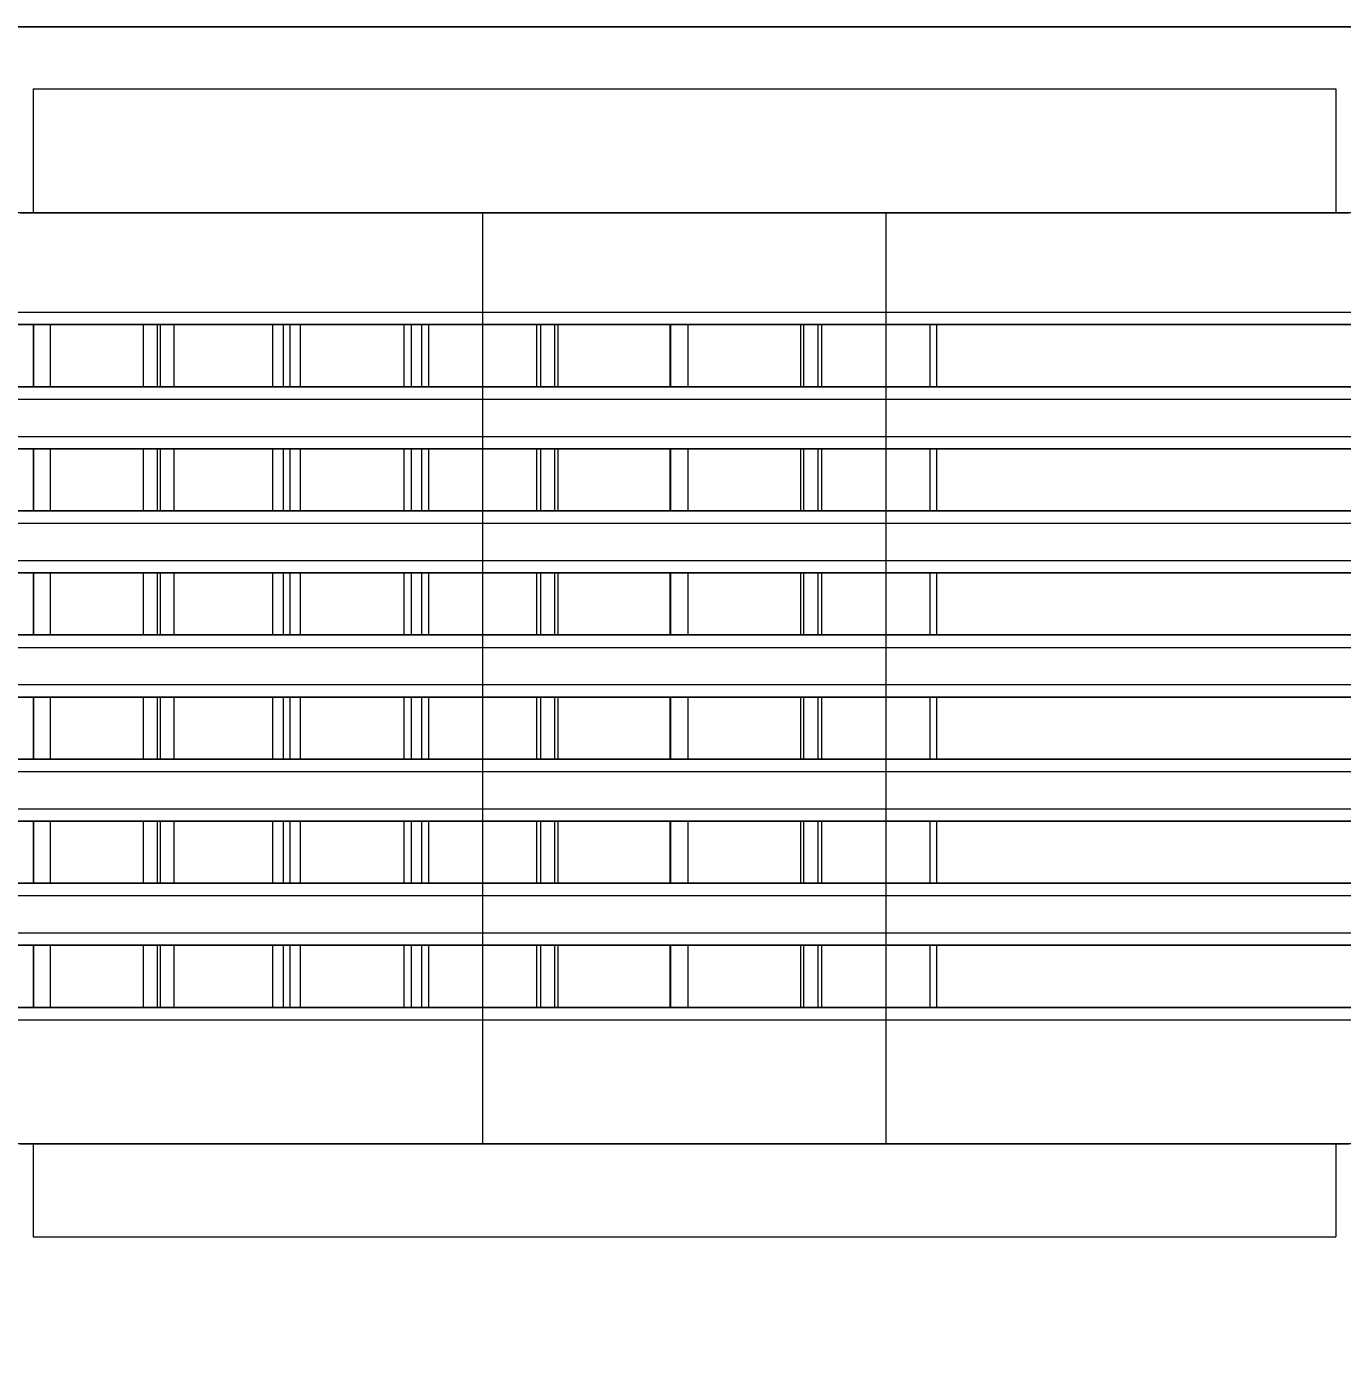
# Model space of a CAD drawing. Header units: millimetres. Extents: x -1970 to 34302, y -80068 to 6837.
# Drawn here: x 25222.2 to 25434.2, y -19695.3 to -19480 of the extents above; entities that cross this region are included whole.
import ezdxf

# ---------------------------------------------------------------- set-up
doc = ezdxf.new("R2010")
doc.units = ezdxf.units.MM
doc.layers.add('COTAS_O', color=1, linetype='Continuous', lineweight=0)
doc.layers.add('superior_briquetadora', color=7, linetype='Continuous', lineweight=0)
doc.dimstyles.new('R19_100', dxfattribs={"dimtxt": 250, "dimasz": 150, "dimexe": 150, "dimexo": 80, "dimgap": 100, "dimtad": 1, "dimtih": 1, "dimtoh": 1, "dimdsep": 46, "dimcen": 0.09, "dimadec": 0, "dimazin": 0, "dimtfac": 1, "dimtdec": 4, "dimtofl": 0, "dimtmove": 0, "dimatfit": 3, "dimfxl": 1, "dimtolj": 1, "dimtzin": 0, "dimarcsym": 0})

# ---------------------------------------------------------------- blocks, each defined once
blk = doc.blocks.new('*D30')
at = {"layer": 'COTAS_O', "color": 0, "lineweight": -2, "transparency": 16777216}
for p, q in [((24628.19, -19560), (24628.19, -20530)), ((26828.19, -19560), (26828.19, -20530)), ((24778.19, -20380), (26678.19, -20380))]:
    blk.add_line(p, q, dxfattribs=at)
at = {"layer": 'COTAS_O', "color": 0, "transparency": 16777216}
for points in [[(24778.19, -20355), (24778.19, -20405), (24628.19, -20380)], [(26678.19, -20355), (26678.19, -20405), (26828.19, -20380)]]:
    blk.add_solid(points, dxfattribs=at)
at = {"layer": 'Defpoints', "color": 0, "transparency": 16777216}
for p in [(24628.19, -19480), (26828.19, -19480), (26828.19, -20380)]:
    blk.add_point(p, dxfattribs=at)

msp = doc.modelspace()

# ---------------------------------------------------------------- linework, layer by layer
at = {"layer": 'superior_briquetadora'}
for p, q in [((24628.187, -19480), (26828.187, -19480)), ((24778.187, -19480), (26678.187, -19480)), ((25858.187, -19480), (24878.187, -19480)), ((25223.187, -19490), (25224.974, -19490)), ((25223.187, -19490), (25223.187, -19510)), ((25224.974, -19490), (25230.277, -19490)), ((25230.277, -19490), (25238.914, -19490)), ((25238.914, -19490), (25250.591, -19490)), ((25250.591, -19490), (25264.91, -19490)), ((25264.91, -19490), (25281.384, -19490)), ((25281.384, -19490), (25299.452, -19490)), ((25299.452, -19490), (25318.498, -19490)), ((25318.498, -19490), (25337.875, -19490)), ((25337.875, -19490), (25356.921, -19490)), ((25356.921, -19490), (25374.989, -19490)), ((25374.989, -19490), (25391.463, -19490)), ((25391.463, -19490), (25405.783, -19490)), ((25405.783, -19490), (25417.459, -19490)), ((25417.459, -19490), (25426.096, -19490)), ((25426.096, -19490), (25431.399, -19490)), ((25431.399, -19490), (25433.187, -19490)), ((25433.187, -19490), (25433.187, -19510)), ((25235.649, -19510), (25215.725, -19510)), ((25221.123, -19510), (25239.983, -19510)), ((25224.974, -19510), (25223.187, -19510)), ((25230.277, -19510), (25224.974, -19510)), ((25238.914, -19510), (25230.277, -19510)), ((25254.766, -19510), (25235.649, -19510)), ((25250.591, -19510), (25238.914, -19510)), ((25239.983, -19510), (25259.205, -19510)), ((25264.91, -19510), (25250.591, -19510)), ((25271.527, -19510), (25254.766, -19510)), ((25259.205, -19510), (25278.711, -19510)), ((25281.384, -19510), (25264.91, -19510)), ((25284.574, -19510), (25271.527, -19510)), ((25278.711, -19510), (25298.419, -19510)), ((25299.452, -19510), (25281.384, -19510)), ((25292.851, -19510), (25284.574, -19510)), ((25295.687, -19510), (25292.851, -19510)), ((25295.687, -19660), (25295.687, -19510)), ((25298.419, -19510), (25318.251, -19510)), ((25318.498, -19510), (25299.452, -19510)), ((25318.251, -19510), (25338.123, -19510)), ((25337.875, -19510), (25318.498, -19510)), ((25356.921, -19510), (25337.875, -19510)), ((25338.123, -19510), (25357.954, -19510)), ((25374.989, -19510), (25356.921, -19510)), ((25357.954, -19510), (25377.663, -19510)), ((25360.687, -19660), (25360.687, -19510)), ((25363.522, -19510), (25360.687, -19510)), ((25371.799, -19510), (25363.522, -19510)), ((25384.846, -19510), (25371.799, -19510)), ((25391.463, -19510), (25374.989, -19510)), ((25377.663, -19510), (25397.168, -19510)), ((25401.608, -19510), (25384.846, -19510)), ((25405.783, -19510), (25391.463, -19510)), ((25397.168, -19510), (25416.39, -19510)), ((25420.725, -19510), (25401.608, -19510)), ((25417.459, -19510), (25405.783, -19510)), ((25416.39, -19510), (25435.25, -19510)), ((25426.096, -19510), (25417.459, -19510)), ((25440.649, -19510), (25420.725, -19510)), ((25431.399, -19510), (25426.096, -19510)), ((25433.187, -19510), (25431.399, -19510)), ((25213.382, -19526), (25231.755, -19526)), ((25221.123, -19526), (25239.983, -19526)), ((25231.755, -19526), (25250.541, -19526)), ((25239.983, -19526), (25259.205, -19526)), ((25250.541, -19526), (25269.659, -19526)), ((25259.205, -19526), (25278.711, -19526)), ((25269.659, -19526), (25289.029, -19526)), ((25278.711, -19526), (25298.419, -19526)), ((25289.029, -19526), (25308.566, -19526)), ((25298.419, -19526), (25318.251, -19526)), ((25308.566, -19526), (25328.187, -19526)), ((25318.251, -19526), (25338.123, -19526)), ((25328.187, -19526), (25347.808, -19526)), ((25338.123, -19526), (25357.954, -19526)), ((25347.808, -19526), (25367.344, -19526)), ((25357.954, -19526), (25377.663, -19526)), ((25367.344, -19526), (25386.714, -19526)), ((25377.663, -19526), (25397.168, -19526)), ((25386.714, -19526), (25405.832, -19526)), ((25397.168, -19526), (25416.39, -19526)), ((25405.832, -19526), (25424.618, -19526)), ((25416.39, -19526), (25435.25, -19526)), ((25424.618, -19526), (25442.992, -19526)), ((25203.266, -19528), (25223.25, -19528)), ((25223.318, -19528), (25203.926, -19528)), ((25206.5, -19528), (25225.967, -19528)), ((25240.962, -19528), (25220.531, -19528)), ((25223.25, -19528), (25243.744, -19528)), ((25223.25, -19538), (25223.25, -19528)), ((25243.22, -19528), (25223.318, -19528)), ((25223.318, -19538), (25223.318, -19528)), ((25225.967, -19528), (25245.93, -19528)), ((25225.967, -19538), (25225.967, -19528)), ((25261.816, -19528), (25240.962, -19528)), ((25240.962, -19538), (25240.962, -19528)), ((25263.534, -19528), (25243.22, -19528)), ((25243.22, -19538), (25243.22, -19528)), ((25243.744, -19528), (25264.647, -19528)), ((25243.744, -19538), (25243.744, -19528)), ((25245.93, -19528), (25266.292, -19528)), ((25245.93, -19538), (25245.93, -19528)), ((25282.993, -19528), (25261.816, -19528)), ((25261.816, -19538), (25261.816, -19528)), ((25284.163, -19528), (25263.534, -19528)), ((25263.534, -19538), (25263.534, -19528)), ((25264.647, -19528), (25285.859, -19528)), ((25264.647, -19538), (25264.647, -19528)), ((25266.292, -19528), (25286.955, -19528)), ((25266.292, -19538), (25266.292, -19528)), ((25304.389, -19528), (25282.993, -19528)), ((25282.993, -19538), (25282.993, -19528)), ((25305.005, -19528), (25284.163, -19528)), ((25284.163, -19538), (25284.163, -19528)), ((25285.859, -19528), (25307.277, -19528)), ((25285.859, -19538), (25285.859, -19528)), ((25286.955, -19528), (25307.818, -19528)), ((25286.955, -19538), (25286.955, -19528)), ((25325.9, -19528), (25304.389, -19528)), ((25304.389, -19538), (25304.389, -19528)), ((25325.959, -19528), (25305.005, -19528)), ((25305.005, -19538), (25305.005, -19528)), ((25307.277, -19528), (25328.796, -19528)), ((25307.277, -19538), (25307.277, -19528)), ((25307.818, -19528), (25328.78, -19528)), ((25307.818, -19538), (25307.818, -19528)), ((25347.422, -19528), (25325.9, -19528)), ((25325.9, -19538), (25325.9, -19528)), ((25346.924, -19528), (25325.959, -19528)), ((25325.959, -19538), (25325.959, -19528)), ((25328.78, -19528), (25349.739, -19528)), ((25328.78, -19538), (25328.78, -19528)), ((25328.796, -19528), (25350.312, -19528)), ((25328.796, -19538), (25328.796, -19528)), ((25367.799, -19528), (25346.924, -19528)), ((25346.924, -19538), (25346.924, -19528)), ((25368.852, -19528), (25347.422, -19528)), ((25347.422, -19538), (25347.422, -19528)), ((25349.739, -19528), (27106.851, -19528)), ((25349.739, -19538), (25349.739, -19528)), ((25350.312, -19528), (27107.423, -19528)), ((25350.312, -19538), (25350.312, -19528)), ((27114.11, -19528), (25367.799, -19528)), ((25367.799, -19538), (25367.799, -19528)), ((27115.163, -19528), (25368.852, -19528)), ((25368.852, -19538), (25368.852, -19528)), ((25203.266, -19538), (25223.25, -19538)), ((25223.318, -19538), (25203.926, -19538)), ((25206.5, -19538), (25225.967, -19538)), ((25240.962, -19538), (25220.531, -19538)), ((25223.25, -19538), (25243.744, -19538)), ((25243.22, -19538), (25223.318, -19538)), ((25225.967, -19538), (25245.93, -19538)), ((25261.816, -19538), (25240.962, -19538)), ((25263.534, -19538), (25243.22, -19538)), ((25243.744, -19538), (25264.647, -19538)), ((25245.93, -19538), (25266.292, -19538)), ((25282.993, -19538), (25261.816, -19538)), ((25284.163, -19538), (25263.534, -19538)), ((25264.647, -19538), (25285.859, -19538)), ((25266.292, -19538), (25286.955, -19538)), ((25304.389, -19538), (25282.993, -19538)), ((25305.005, -19538), (25284.163, -19538)), ((25285.859, -19538), (25307.277, -19538)), ((25286.955, -19538), (25307.818, -19538)), ((25325.9, -19538), (25304.389, -19538)), ((25325.959, -19538), (25305.005, -19538)), ((25307.277, -19538), (25328.796, -19538)), ((25307.818, -19538), (25328.78, -19538)), ((25347.422, -19538), (25325.9, -19538)), ((25346.924, -19538), (25325.959, -19538)), ((25328.78, -19538), (25349.739, -19538)), ((25328.796, -19538), (25350.312, -19538)), ((25367.799, -19538), (25346.924, -19538)), ((25368.852, -19538), (25347.422, -19538)), ((25349.739, -19538), (27106.851, -19538)), ((25350.312, -19538), (27107.423, -19538)), ((27114.11, -19538), (25367.799, -19538)), ((27115.163, -19538), (25368.852, -19538)), ((25213.382, -19540), (25231.755, -19540)), ((25221.123, -19540), (25239.983, -19540)), ((25231.755, -19540), (25250.541, -19540)), ((25239.983, -19540), (25259.205, -19540)), ((25250.541, -19540), (25269.659, -19540)), ((25259.205, -19540), (25278.711, -19540)), ((25269.659, -19540), (25289.029, -19540)), ((25278.711, -19540), (25298.419, -19540)), ((25289.029, -19540), (25308.566, -19540)), ((25298.419, -19540), (25318.251, -19540)), ((25308.566, -19540), (25328.187, -19540)), ((25318.251, -19540), (25338.123, -19540)), ((25328.187, -19540), (25347.808, -19540)), ((25338.123, -19540), (25357.954, -19540)), ((25347.808, -19540), (25367.344, -19540)), ((25357.954, -19540), (25377.663, -19540)), ((25367.344, -19540), (25386.714, -19540)), ((25377.663, -19540), (25397.168, -19540)), ((25386.714, -19540), (25405.832, -19540)), ((25397.168, -19540), (25416.39, -19540)), ((25405.832, -19540), (25424.618, -19540)), ((25416.39, -19540), (25435.25, -19540)), ((25424.618, -19540), (25442.992, -19540)), ((25213.382, -19546), (25231.755, -19546)), ((25221.123, -19546), (25239.983, -19546)), ((25231.755, -19546), (25250.541, -19546)), ((25239.983, -19546), (25259.205, -19546)), ((25250.541, -19546), (25269.659, -19546)), ((25259.205, -19546), (25278.711, -19546)), ((25269.659, -19546), (25289.029, -19546)), ((25278.711, -19546), (25298.419, -19546)), ((25289.029, -19546), (25308.566, -19546)), ((25298.419, -19546), (25318.251, -19546)), ((25308.566, -19546), (25328.187, -19546)), ((25318.251, -19546), (25338.123, -19546)), ((25328.187, -19546), (25347.808, -19546)), ((25338.123, -19546), (25357.954, -19546)), ((25347.808, -19546), (25367.344, -19546)), ((25357.954, -19546), (25377.663, -19546)), ((25367.344, -19546), (25386.714, -19546)), ((25377.663, -19546), (25397.168, -19546)), ((25386.714, -19546), (25405.832, -19546)), ((25397.168, -19546), (25416.39, -19546)), ((25405.832, -19546), (25424.618, -19546)), ((25416.39, -19546), (25435.25, -19546)), ((25424.618, -19546), (25442.992, -19546)), ((25203.266, -19548), (25223.25, -19548)), ((25223.318, -19548), (25203.926, -19548)), ((25206.5, -19548), (25225.967, -19548)), ((25240.962, -19548), (25220.531, -19548)), ((25223.25, -19548), (25243.744, -19548)), ((25223.25, -19558), (25223.25, -19548)), ((25243.22, -19548), (25223.318, -19548)), ((25223.318, -19558), (25223.318, -19548)), ((25225.967, -19548), (25245.93, -19548)), ((25225.967, -19558), (25225.967, -19548)), ((25261.816, -19548), (25240.962, -19548)), ((25240.962, -19558), (25240.962, -19548)), ((25263.534, -19548), (25243.22, -19548)), ((25243.22, -19558), (25243.22, -19548)), ((25243.744, -19548), (25264.647, -19548)), ((25243.744, -19558), (25243.744, -19548)), ((25245.93, -19548), (25266.292, -19548)), ((25245.93, -19558), (25245.93, -19548)), ((25282.993, -19548), (25261.816, -19548)), ((25261.816, -19558), (25261.816, -19548)), ((25284.163, -19548), (25263.534, -19548)), ((25263.534, -19558), (25263.534, -19548)), ((25264.647, -19548), (25285.859, -19548)), ((25264.647, -19558), (25264.647, -19548)), ((25266.292, -19548), (25286.955, -19548)), ((25266.292, -19558), (25266.292, -19548)), ((25304.389, -19548), (25282.993, -19548)), ((25282.993, -19558), (25282.993, -19548)), ((25305.005, -19548), (25284.163, -19548)), ((25284.163, -19558), (25284.163, -19548)), ((25285.859, -19548), (25307.277, -19548)), ((25285.859, -19558), (25285.859, -19548)), ((25286.955, -19548), (25307.818, -19548)), ((25286.955, -19558), (25286.955, -19548)), ((25325.9, -19548), (25304.389, -19548)), ((25304.389, -19558), (25304.389, -19548)), ((25325.959, -19548), (25305.005, -19548)), ((25305.005, -19558), (25305.005, -19548)), ((25307.277, -19548), (25328.796, -19548)), ((25307.277, -19558), (25307.277, -19548)), ((25307.818, -19548), (25328.78, -19548)), ((25307.818, -19558), (25307.818, -19548)), ((25347.422, -19548), (25325.9, -19548)), ((25325.9, -19558), (25325.9, -19548)), ((25346.924, -19548), (25325.959, -19548)), ((25325.959, -19558), (25325.959, -19548)), ((25328.78, -19548), (25349.739, -19548)), ((25328.78, -19558), (25328.78, -19548)), ((25328.796, -19548), (25350.312, -19548)), ((25328.796, -19558), (25328.796, -19548)), ((25367.799, -19548), (25346.924, -19548)), ((25346.924, -19558), (25346.924, -19548)), ((25368.852, -19548), (25347.422, -19548)), ((25347.422, -19558), (25347.422, -19548)), ((25349.739, -19548), (27106.851, -19548)), ((25349.739, -19558), (25349.739, -19548)), ((25350.312, -19548), (27107.423, -19548)), ((25350.312, -19558), (25350.312, -19548)), ((27114.11, -19548), (25367.799, -19548)), ((25367.799, -19558), (25367.799, -19548)), ((27115.163, -19548), (25368.852, -19548)), ((25368.852, -19558), (25368.852, -19548)), ((25203.266, -19558), (25223.25, -19558)), ((25223.318, -19558), (25203.926, -19558)), ((25206.5, -19558), (25225.967, -19558)), ((25240.962, -19558), (25220.531, -19558)), ((25223.25, -19558), (25243.744, -19558)), ((25243.22, -19558), (25223.318, -19558)), ((25225.967, -19558), (25245.93, -19558)), ((25261.816, -19558), (25240.962, -19558)), ((25263.534, -19558), (25243.22, -19558)), ((25243.744, -19558), (25264.647, -19558)), ((25245.93, -19558), (25266.292, -19558)), ((25282.993, -19558), (25261.816, -19558)), ((25284.163, -19558), (25263.534, -19558)), ((25264.647, -19558), (25285.859, -19558)), ((25266.292, -19558), (25286.955, -19558)), ((25304.389, -19558), (25282.993, -19558)), ((25305.005, -19558), (25284.163, -19558)), ((25285.859, -19558), (25307.277, -19558)), ((25286.955, -19558), (25307.818, -19558)), ((25325.9, -19558), (25304.389, -19558)), ((25325.959, -19558), (25305.005, -19558)), ((25307.277, -19558), (25328.796, -19558)), ((25307.818, -19558), (25328.78, -19558)), ((25347.422, -19558), (25325.9, -19558)), ((25346.924, -19558), (25325.959, -19558)), ((25328.78, -19558), (25349.739, -19558)), ((25328.796, -19558), (25350.312, -19558)), ((25367.799, -19558), (25346.924, -19558)), ((25368.852, -19558), (25347.422, -19558)), ((25349.739, -19558), (27106.851, -19558)), ((25350.312, -19558), (27107.423, -19558)), ((27114.11, -19558), (25367.799, -19558)), ((27115.163, -19558), (25368.852, -19558)), ((25213.382, -19560), (25231.755, -19560)), ((25221.123, -19560), (25239.983, -19560)), ((25231.755, -19560), (25250.541, -19560)), ((25239.983, -19560), (25259.205, -19560)), ((25250.541, -19560), (25269.659, -19560)), ((25259.205, -19560), (25278.711, -19560)), ((25269.659, -19560), (25289.029, -19560)), ((25278.711, -19560), (25298.419, -19560)), ((25289.029, -19560), (25308.566, -19560)), ((25298.419, -19560), (25318.251, -19560)), ((25308.566, -19560), (25328.187, -19560)), ((25318.251, -19560), (25338.123, -19560)), ((25328.187, -19560), (25347.808, -19560)), ((25338.123, -19560), (25357.954, -19560)), ((25347.808, -19560), (25367.344, -19560)), ((25357.954, -19560), (25377.663, -19560)), ((25367.344, -19560), (25386.714, -19560)), ((25377.663, -19560), (25397.168, -19560)), ((25386.714, -19560), (25405.832, -19560)), ((25397.168, -19560), (25416.39, -19560)), ((25405.832, -19560), (25424.618, -19560)), ((25416.39, -19560), (25435.25, -19560)), ((25424.618, -19560), (25442.992, -19560)), ((25213.382, -19566), (25231.755, -19566)), ((25221.123, -19566), (25239.983, -19566)), ((25231.755, -19566), (25250.541, -19566)), ((25239.983, -19566), (25259.205, -19566)), ((25250.541, -19566), (25269.659, -19566)), ((25259.205, -19566), (25278.711, -19566)), ((25269.659, -19566), (25289.029, -19566)), ((25278.711, -19566), (25298.419, -19566)), ((25289.029, -19566), (25308.566, -19566)), ((25298.419, -19566), (25318.251, -19566)), ((25308.566, -19566), (25328.187, -19566)), ((25318.251, -19566), (25338.123, -19566)), ((25328.187, -19566), (25347.808, -19566)), ((25338.123, -19566), (25357.954, -19566)), ((25347.808, -19566), (25367.344, -19566)), ((25357.954, -19566), (25377.663, -19566)), ((25367.344, -19566), (25386.714, -19566)), ((25377.663, -19566), (25397.168, -19566)), ((25386.714, -19566), (25405.832, -19566)), ((25397.168, -19566), (25416.39, -19566)), ((25405.832, -19566), (25424.618, -19566)), ((25416.39, -19566), (25435.25, -19566)), ((25424.618, -19566), (25442.992, -19566)), ((25203.266, -19568), (25223.25, -19568)), ((25223.318, -19568), (25203.926, -19568)), ((25206.5, -19568), (25225.967, -19568)), ((25240.962, -19568), (25220.531, -19568)), ((25223.25, -19568), (25243.744, -19568)), ((25223.25, -19578), (25223.25, -19568)), ((25243.22, -19568), (25223.318, -19568)), ((25223.318, -19578), (25223.318, -19568)), ((25225.967, -19568), (25245.93, -19568)), ((25225.967, -19578), (25225.967, -19568)), ((25261.816, -19568), (25240.962, -19568)), ((25240.962, -19578), (25240.962, -19568)), ((25263.534, -19568), (25243.22, -19568)), ((25243.22, -19578), (25243.22, -19568)), ((25243.744, -19568), (25264.647, -19568)), ((25243.744, -19578), (25243.744, -19568)), ((25245.93, -19568), (25266.292, -19568)), ((25245.93, -19578), (25245.93, -19568)), ((25282.993, -19568), (25261.816, -19568)), ((25261.816, -19578), (25261.816, -19568)), ((25284.163, -19568), (25263.534, -19568)), ((25263.534, -19578), (25263.534, -19568)), ((25264.647, -19568), (25285.859, -19568)), ((25264.647, -19578), (25264.647, -19568)), ((25266.292, -19568), (25286.955, -19568)), ((25266.292, -19578), (25266.292, -19568)), ((25304.389, -19568), (25282.993, -19568)), ((25282.993, -19578), (25282.993, -19568)), ((25305.005, -19568), (25284.163, -19568)), ((25284.163, -19578), (25284.163, -19568)), ((25285.859, -19568), (25307.277, -19568)), ((25285.859, -19578), (25285.859, -19568)), ((25286.955, -19568), (25307.818, -19568)), ((25286.955, -19578), (25286.955, -19568)), ((25325.9, -19568), (25304.389, -19568)), ((25304.389, -19578), (25304.389, -19568)), ((25325.959, -19568), (25305.005, -19568)), ((25305.005, -19578), (25305.005, -19568)), ((25307.277, -19568), (25328.796, -19568)), ((25307.277, -19578), (25307.277, -19568)), ((25307.818, -19568), (25328.78, -19568)), ((25307.818, -19578), (25307.818, -19568)), ((25347.422, -19568), (25325.9, -19568)), ((25325.9, -19578), (25325.9, -19568)), ((25346.924, -19568), (25325.959, -19568)), ((25325.959, -19578), (25325.959, -19568)), ((25328.78, -19568), (25349.739, -19568)), ((25328.78, -19578), (25328.78, -19568)), ((25328.796, -19568), (25350.312, -19568)), ((25328.796, -19578), (25328.796, -19568)), ((25367.799, -19568), (25346.924, -19568)), ((25346.924, -19578), (25346.924, -19568)), ((25368.852, -19568), (25347.422, -19568)), ((25347.422, -19578), (25347.422, -19568)), ((25349.739, -19568), (27106.851, -19568)), ((25349.739, -19578), (25349.739, -19568)), ((25350.312, -19568), (27107.423, -19568)), ((25350.312, -19578), (25350.312, -19568)), ((27114.11, -19568), (25367.799, -19568)), ((25367.799, -19578), (25367.799, -19568)), ((27115.163, -19568), (25368.852, -19568)), ((25368.852, -19578), (25368.852, -19568)), ((25203.266, -19578), (25223.25, -19578)), ((25223.318, -19578), (25203.926, -19578)), ((25206.5, -19578), (25225.967, -19578)), ((25240.962, -19578), (25220.531, -19578)), ((25223.25, -19578), (25243.744, -19578)), ((25243.22, -19578), (25223.318, -19578)), ((25225.967, -19578), (25245.93, -19578)), ((25261.816, -19578), (25240.962, -19578)), ((25263.534, -19578), (25243.22, -19578)), ((25243.744, -19578), (25264.647, -19578)), ((25245.93, -19578), (25266.292, -19578)), ((25282.993, -19578), (25261.816, -19578)), ((25284.163, -19578), (25263.534, -19578)), ((25264.647, -19578), (25285.859, -19578)), ((25266.292, -19578), (25286.955, -19578)), ((25304.389, -19578), (25282.993, -19578)), ((25305.005, -19578), (25284.163, -19578)), ((25285.859, -19578), (25307.277, -19578)), ((25286.955, -19578), (25307.818, -19578)), ((25325.9, -19578), (25304.389, -19578)), ((25325.959, -19578), (25305.005, -19578)), ((25307.277, -19578), (25328.796, -19578)), ((25307.818, -19578), (25328.78, -19578)), ((25347.422, -19578), (25325.9, -19578)), ((25346.924, -19578), (25325.959, -19578)), ((25328.78, -19578), (25349.739, -19578)), ((25328.796, -19578), (25350.312, -19578)), ((25367.799, -19578), (25346.924, -19578)), ((25368.852, -19578), (25347.422, -19578)), ((25349.739, -19578), (27106.851, -19578)), ((25350.312, -19578), (27107.423, -19578)), ((27114.11, -19578), (25367.799, -19578)), ((27115.163, -19578), (25368.852, -19578)), ((25213.382, -19580), (25231.755, -19580)), ((25221.123, -19580), (25239.983, -19580)), ((25231.755, -19580), (25250.541, -19580)), ((25239.983, -19580), (25259.205, -19580)), ((25250.541, -19580), (25269.659, -19580)), ((25259.205, -19580), (25278.711, -19580)), ((25269.659, -19580), (25289.029, -19580)), ((25278.711, -19580), (25298.419, -19580)), ((25289.029, -19580), (25308.566, -19580)), ((25298.419, -19580), (25318.251, -19580)), ((25308.566, -19580), (25328.187, -19580)), ((25318.251, -19580), (25338.123, -19580)), ((25328.187, -19580), (25347.808, -19580)), ((25338.123, -19580), (25357.954, -19580)), ((25347.808, -19580), (25367.344, -19580)), ((25357.954, -19580), (25377.663, -19580)), ((25367.344, -19580), (25386.714, -19580)), ((25377.663, -19580), (25397.168, -19580)), ((25386.714, -19580), (25405.832, -19580)), ((25397.168, -19580), (25416.39, -19580)), ((25405.832, -19580), (25424.618, -19580)), ((25416.39, -19580), (25435.25, -19580)), ((25424.618, -19580), (25442.992, -19580)), ((25213.382, -19586), (25231.755, -19586)), ((25221.123, -19586), (25239.983, -19586)), ((25231.755, -19586), (25250.541, -19586)), ((25239.983, -19586), (25259.205, -19586)), ((25250.541, -19586), (25269.659, -19586)), ((25259.205, -19586), (25278.711, -19586)), ((25269.659, -19586), (25289.029, -19586)), ((25278.711, -19586), (25298.419, -19586)), ((25289.029, -19586), (25308.566, -19586)), ((25298.419, -19586), (25318.251, -19586)), ((25308.566, -19586), (25328.187, -19586)), ((25318.251, -19586), (25338.123, -19586)), ((25328.187, -19586), (25347.808, -19586)), ((25338.123, -19586), (25357.954, -19586)), ((25347.808, -19586), (25367.344, -19586)), ((25357.954, -19586), (25377.663, -19586)), ((25367.344, -19586), (25386.714, -19586)), ((25377.663, -19586), (25397.168, -19586)), ((25386.714, -19586), (25405.832, -19586)), ((25397.168, -19586), (25416.39, -19586)), ((25405.832, -19586), (25424.618, -19586)), ((25416.39, -19586), (25435.25, -19586)), ((25424.618, -19586), (25442.992, -19586)), ((25203.266, -19588), (25223.25, -19588)), ((25223.318, -19588), (25203.926, -19588)), ((25206.5, -19588), (25225.967, -19588)), ((25240.962, -19588), (25220.531, -19588)), ((25223.25, -19588), (25243.744, -19588)), ((25223.25, -19598), (25223.25, -19588)), ((25243.22, -19588), (25223.318, -19588)), ((25223.318, -19598), (25223.318, -19588)), ((25225.967, -19588), (25245.93, -19588)), ((25225.967, -19598), (25225.967, -19588)), ((25261.816, -19588), (25240.962, -19588)), ((25240.962, -19598), (25240.962, -19588)), ((25263.534, -19588), (25243.22, -19588)), ((25243.22, -19598), (25243.22, -19588)), ((25243.744, -19588), (25264.647, -19588)), ((25243.744, -19598), (25243.744, -19588)), ((25245.93, -19588), (25266.292, -19588)), ((25245.93, -19598), (25245.93, -19588)), ((25282.993, -19588), (25261.816, -19588)), ((25261.816, -19598), (25261.816, -19588)), ((25284.163, -19588), (25263.534, -19588)), ((25263.534, -19598), (25263.534, -19588)), ((25264.647, -19588), (25285.859, -19588)), ((25264.647, -19598), (25264.647, -19588)), ((25266.292, -19588), (25286.955, -19588)), ((25266.292, -19598), (25266.292, -19588)), ((25304.389, -19588), (25282.993, -19588)), ((25282.993, -19598), (25282.993, -19588)), ((25305.005, -19588), (25284.163, -19588)), ((25284.163, -19598), (25284.163, -19588)), ((25285.859, -19588), (25307.277, -19588)), ((25285.859, -19598), (25285.859, -19588)), ((25286.955, -19588), (25307.818, -19588)), ((25286.955, -19598), (25286.955, -19588)), ((25325.9, -19588), (25304.389, -19588)), ((25304.389, -19598), (25304.389, -19588)), ((25325.959, -19588), (25305.005, -19588)), ((25305.005, -19598), (25305.005, -19588)), ((25307.277, -19588), (25328.796, -19588)), ((25307.277, -19598), (25307.277, -19588)), ((25307.818, -19588), (25328.78, -19588)), ((25307.818, -19598), (25307.818, -19588)), ((25347.422, -19588), (25325.9, -19588)), ((25325.9, -19598), (25325.9, -19588)), ((25346.924, -19588), (25325.959, -19588)), ((25325.959, -19598), (25325.959, -19588)), ((25328.78, -19588), (25349.739, -19588)), ((25328.78, -19598), (25328.78, -19588)), ((25328.796, -19588), (25350.312, -19588)), ((25328.796, -19598), (25328.796, -19588)), ((25367.799, -19588), (25346.924, -19588)), ((25346.924, -19598), (25346.924, -19588)), ((25368.852, -19588), (25347.422, -19588)), ((25347.422, -19598), (25347.422, -19588)), ((25349.739, -19588), (27106.851, -19588)), ((25349.739, -19598), (25349.739, -19588)), ((25350.312, -19588), (27107.423, -19588)), ((25350.312, -19598), (25350.312, -19588)), ((27114.11, -19588), (25367.799, -19588)), ((25367.799, -19598), (25367.799, -19588)), ((27115.163, -19588), (25368.852, -19588)), ((25368.852, -19598), (25368.852, -19588)), ((25203.266, -19598), (25223.25, -19598)), ((25223.318, -19598), (25203.926, -19598)), ((25206.5, -19598), (25225.967, -19598)), ((25240.962, -19598), (25220.531, -19598)), ((25223.25, -19598), (25243.744, -19598)), ((25243.22, -19598), (25223.318, -19598)), ((25225.967, -19598), (25245.93, -19598)), ((25261.816, -19598), (25240.962, -19598)), ((25263.534, -19598), (25243.22, -19598)), ((25243.744, -19598), (25264.647, -19598)), ((25245.93, -19598), (25266.292, -19598)), ((25282.993, -19598), (25261.816, -19598)), ((25284.163, -19598), (25263.534, -19598)), ((25264.647, -19598), (25285.859, -19598)), ((25266.292, -19598), (25286.955, -19598)), ((25304.389, -19598), (25282.993, -19598)), ((25305.005, -19598), (25284.163, -19598)), ((25285.859, -19598), (25307.277, -19598)), ((25286.955, -19598), (25307.818, -19598)), ((25325.9, -19598), (25304.389, -19598)), ((25325.959, -19598), (25305.005, -19598)), ((25307.277, -19598), (25328.796, -19598)), ((25307.818, -19598), (25328.78, -19598)), ((25347.422, -19598), (25325.9, -19598)), ((25346.924, -19598), (25325.959, -19598)), ((25328.78, -19598), (25349.739, -19598)), ((25328.796, -19598), (25350.312, -19598)), ((25367.799, -19598), (25346.924, -19598)), ((25368.852, -19598), (25347.422, -19598)), ((25349.739, -19598), (27106.851, -19598)), ((25350.312, -19598), (27107.423, -19598)), ((27114.11, -19598), (25367.799, -19598)), ((27115.163, -19598), (25368.852, -19598)), ((25213.382, -19600), (25231.755, -19600)), ((25221.123, -19600), (25239.983, -19600)), ((25231.755, -19600), (25250.541, -19600)), ((25239.983, -19600), (25259.205, -19600)), ((25250.541, -19600), (25269.659, -19600)), ((25259.205, -19600), (25278.711, -19600)), ((25269.659, -19600), (25289.029, -19600)), ((25278.711, -19600), (25298.419, -19600)), ((25289.029, -19600), (25308.566, -19600)), ((25298.419, -19600), (25318.251, -19600)), ((25308.566, -19600), (25328.187, -19600)), ((25318.251, -19600), (25338.123, -19600)), ((25328.187, -19600), (25347.808, -19600)), ((25338.123, -19600), (25357.954, -19600)), ((25347.808, -19600), (25367.344, -19600)), ((25357.954, -19600), (25377.663, -19600)), ((25367.344, -19600), (25386.714, -19600)), ((25377.663, -19600), (25397.168, -19600)), ((25386.714, -19600), (25405.832, -19600)), ((25397.168, -19600), (25416.39, -19600)), ((25405.832, -19600), (25424.618, -19600)), ((25416.39, -19600), (25435.25, -19600)), ((25424.618, -19600), (25442.992, -19600)), ((25213.382, -19606), (25231.755, -19606)), ((25221.123, -19606), (25239.983, -19606)), ((25231.755, -19606), (25250.541, -19606)), ((25239.983, -19606), (25259.205, -19606)), ((25250.541, -19606), (25269.659, -19606)), ((25259.205, -19606), (25278.711, -19606)), ((25269.659, -19606), (25289.029, -19606)), ((25278.711, -19606), (25298.419, -19606)), ((25289.029, -19606), (25308.566, -19606)), ((25298.419, -19606), (25318.251, -19606)), ((25308.566, -19606), (25328.187, -19606)), ((25318.251, -19606), (25338.123, -19606)), ((25328.187, -19606), (25347.808, -19606)), ((25338.123, -19606), (25357.954, -19606)), ((25347.808, -19606), (25367.344, -19606)), ((25357.954, -19606), (25377.663, -19606)), ((25367.344, -19606), (25386.714, -19606)), ((25377.663, -19606), (25397.168, -19606)), ((25386.714, -19606), (25405.832, -19606)), ((25397.168, -19606), (25416.39, -19606)), ((25405.832, -19606), (25424.618, -19606)), ((25416.39, -19606), (25435.25, -19606)), ((25424.618, -19606), (25442.992, -19606)), ((25203.266, -19608), (25223.25, -19608)), ((25223.318, -19608), (25203.926, -19608)), ((25206.5, -19608), (25225.967, -19608)), ((25240.962, -19608), (25220.531, -19608)), ((25223.25, -19608), (25243.744, -19608)), ((25223.25, -19618), (25223.25, -19608)), ((25243.22, -19608), (25223.318, -19608)), ((25223.318, -19618), (25223.318, -19608)), ((25225.967, -19608), (25245.93, -19608)), ((25225.967, -19618), (25225.967, -19608)), ((25261.816, -19608), (25240.962, -19608)), ((25240.962, -19618), (25240.962, -19608)), ((25263.534, -19608), (25243.22, -19608)), ((25243.22, -19618), (25243.22, -19608)), ((25243.744, -19608), (25264.647, -19608)), ((25243.744, -19618), (25243.744, -19608)), ((25245.93, -19608), (25266.292, -19608)), ((25245.93, -19618), (25245.93, -19608)), ((25282.993, -19608), (25261.816, -19608)), ((25261.816, -19618), (25261.816, -19608)), ((25284.163, -19608), (25263.534, -19608)), ((25263.534, -19618), (25263.534, -19608)), ((25264.647, -19608), (25285.859, -19608)), ((25264.647, -19618), (25264.647, -19608)), ((25266.292, -19608), (25286.955, -19608)), ((25266.292, -19618), (25266.292, -19608)), ((25304.389, -19608), (25282.993, -19608)), ((25282.993, -19618), (25282.993, -19608)), ((25305.005, -19608), (25284.163, -19608)), ((25284.163, -19618), (25284.163, -19608)), ((25285.859, -19608), (25307.277, -19608)), ((25285.859, -19618), (25285.859, -19608)), ((25286.955, -19608), (25307.818, -19608)), ((25286.955, -19618), (25286.955, -19608)), ((25325.9, -19608), (25304.389, -19608)), ((25304.389, -19618), (25304.389, -19608)), ((25325.959, -19608), (25305.005, -19608)), ((25305.005, -19618), (25305.005, -19608)), ((25307.277, -19608), (25328.796, -19608)), ((25307.277, -19618), (25307.277, -19608)), ((25307.818, -19608), (25328.78, -19608)), ((25307.818, -19618), (25307.818, -19608)), ((25347.422, -19608), (25325.9, -19608)), ((25325.9, -19618), (25325.9, -19608)), ((25346.924, -19608), (25325.959, -19608)), ((25325.959, -19618), (25325.959, -19608)), ((25328.78, -19608), (25349.739, -19608)), ((25328.78, -19618), (25328.78, -19608)), ((25328.796, -19608), (25350.312, -19608)), ((25328.796, -19618), (25328.796, -19608)), ((25367.799, -19608), (25346.924, -19608)), ((25346.924, -19618), (25346.924, -19608)), ((25368.852, -19608), (25347.422, -19608)), ((25347.422, -19618), (25347.422, -19608)), ((25349.739, -19608), (27106.851, -19608)), ((25349.739, -19618), (25349.739, -19608)), ((25350.312, -19608), (27107.423, -19608)), ((25350.312, -19618), (25350.312, -19608)), ((27114.11, -19608), (25367.799, -19608)), ((25367.799, -19618), (25367.799, -19608)), ((27115.163, -19608), (25368.852, -19608)), ((25368.852, -19618), (25368.852, -19608)), ((25203.266, -19618), (25223.25, -19618)), ((25223.318, -19618), (25203.926, -19618)), ((25206.5, -19618), (25225.967, -19618)), ((25240.962, -19618), (25220.531, -19618)), ((25223.25, -19618), (25243.744, -19618)), ((25243.22, -19618), (25223.318, -19618)), ((25225.967, -19618), (25245.93, -19618)), ((25261.816, -19618), (25240.962, -19618)), ((25263.534, -19618), (25243.22, -19618)), ((25243.744, -19618), (25264.647, -19618)), ((25245.93, -19618), (25266.292, -19618)), ((25282.993, -19618), (25261.816, -19618)), ((25284.163, -19618), (25263.534, -19618)), ((25264.647, -19618), (25285.859, -19618)), ((25266.292, -19618), (25286.955, -19618)), ((25304.389, -19618), (25282.993, -19618)), ((25305.005, -19618), (25284.163, -19618)), ((25285.859, -19618), (25307.277, -19618)), ((25286.955, -19618), (25307.818, -19618)), ((25325.9, -19618), (25304.389, -19618)), ((25325.959, -19618), (25305.005, -19618)), ((25307.277, -19618), (25328.796, -19618)), ((25307.818, -19618), (25328.78, -19618)), ((25347.422, -19618), (25325.9, -19618)), ((25346.924, -19618), (25325.959, -19618)), ((25328.78, -19618), (25349.739, -19618)), ((25328.796, -19618), (25350.312, -19618)), ((25367.799, -19618), (25346.924, -19618)), ((25368.852, -19618), (25347.422, -19618)), ((25349.739, -19618), (27106.851, -19618)), ((25350.312, -19618), (27107.423, -19618)), ((27114.11, -19618), (25367.799, -19618)), ((27115.163, -19618), (25368.852, -19618)), ((25213.382, -19620), (25231.755, -19620)), ((25221.123, -19620), (25239.983, -19620)), ((25231.755, -19620), (25250.541, -19620)), ((25239.983, -19620), (25259.205, -19620)), ((25250.541, -19620), (25269.659, -19620)), ((25259.205, -19620), (25278.711, -19620)), ((25269.659, -19620), (25289.029, -19620)), ((25278.711, -19620), (25298.419, -19620)), ((25289.029, -19620), (25308.566, -19620)), ((25298.419, -19620), (25318.251, -19620)), ((25308.566, -19620), (25328.187, -19620)), ((25318.251, -19620), (25338.123, -19620)), ((25328.187, -19620), (25347.808, -19620)), ((25338.123, -19620), (25357.954, -19620)), ((25347.808, -19620), (25367.344, -19620)), ((25357.954, -19620), (25377.663, -19620)), ((25367.344, -19620), (25386.714, -19620)), ((25377.663, -19620), (25397.168, -19620)), ((25386.714, -19620), (25405.832, -19620)), ((25397.168, -19620), (25416.39, -19620)), ((25405.832, -19620), (25424.618, -19620)), ((25416.39, -19620), (25435.25, -19620)), ((25424.618, -19620), (25442.992, -19620)), ((25213.382, -19626), (25231.755, -19626)), ((25221.123, -19626), (25239.983, -19626)), ((25231.755, -19626), (25250.541, -19626)), ((25239.983, -19626), (25259.205, -19626)), ((25250.541, -19626), (25269.659, -19626)), ((25259.205, -19626), (25278.711, -19626)), ((25269.659, -19626), (25289.029, -19626)), ((25278.711, -19626), (25298.419, -19626)), ((25289.029, -19626), (25308.566, -19626)), ((25298.419, -19626), (25318.251, -19626)), ((25308.566, -19626), (25328.187, -19626)), ((25318.251, -19626), (25338.123, -19626)), ((25328.187, -19626), (25347.808, -19626)), ((25338.123, -19626), (25357.954, -19626)), ((25347.808, -19626), (25367.344, -19626)), ((25357.954, -19626), (25377.663, -19626)), ((25367.344, -19626), (25386.714, -19626)), ((25377.663, -19626), (25397.168, -19626)), ((25386.714, -19626), (25405.832, -19626)), ((25397.168, -19626), (25416.39, -19626)), ((25405.832, -19626), (25424.618, -19626)), ((25416.39, -19626), (25435.25, -19626)), ((25424.618, -19626), (25442.992, -19626)), ((25203.266, -19628), (25223.25, -19628)), ((25223.318, -19628), (25203.926, -19628)), ((25206.5, -19628), (25225.967, -19628)), ((25240.962, -19628), (25220.531, -19628)), ((25223.25, -19628), (25243.744, -19628)), ((25223.25, -19638), (25223.25, -19628)), ((25243.22, -19628), (25223.318, -19628)), ((25223.318, -19638), (25223.318, -19628)), ((25225.967, -19628), (25245.93, -19628)), ((25225.967, -19638), (25225.967, -19628)), ((25261.816, -19628), (25240.962, -19628)), ((25240.962, -19638), (25240.962, -19628)), ((25263.534, -19628), (25243.22, -19628)), ((25243.22, -19638), (25243.22, -19628)), ((25243.744, -19628), (25264.647, -19628)), ((25243.744, -19638), (25243.744, -19628)), ((25245.93, -19628), (25266.292, -19628)), ((25245.93, -19638), (25245.93, -19628)), ((25282.993, -19628), (25261.816, -19628)), ((25261.816, -19638), (25261.816, -19628)), ((25284.163, -19628), (25263.534, -19628)), ((25263.534, -19638), (25263.534, -19628)), ((25264.647, -19628), (25285.859, -19628)), ((25264.647, -19638), (25264.647, -19628)), ((25266.292, -19628), (25286.955, -19628)), ((25266.292, -19638), (25266.292, -19628)), ((25304.389, -19628), (25282.993, -19628)), ((25282.993, -19638), (25282.993, -19628)), ((25305.005, -19628), (25284.163, -19628)), ((25284.163, -19638), (25284.163, -19628)), ((25285.859, -19628), (25307.277, -19628)), ((25285.859, -19638), (25285.859, -19628)), ((25286.955, -19628), (25307.818, -19628)), ((25286.955, -19638), (25286.955, -19628)), ((25325.9, -19628), (25304.389, -19628)), ((25304.389, -19638), (25304.389, -19628)), ((25325.959, -19628), (25305.005, -19628)), ((25305.005, -19638), (25305.005, -19628)), ((25307.277, -19628), (25328.796, -19628)), ((25307.277, -19638), (25307.277, -19628)), ((25307.818, -19628), (25328.78, -19628)), ((25307.818, -19638), (25307.818, -19628)), ((25347.422, -19628), (25325.9, -19628)), ((25325.9, -19638), (25325.9, -19628)), ((25346.924, -19628), (25325.959, -19628)), ((25325.959, -19638), (25325.959, -19628)), ((25328.78, -19628), (25349.739, -19628)), ((25328.78, -19638), (25328.78, -19628)), ((25328.796, -19628), (25350.312, -19628)), ((25328.796, -19638), (25328.796, -19628)), ((25367.799, -19628), (25346.924, -19628)), ((25346.924, -19638), (25346.924, -19628)), ((25368.852, -19628), (25347.422, -19628)), ((25347.422, -19638), (25347.422, -19628)), ((25349.739, -19628), (27106.851, -19628)), ((25349.739, -19638), (25349.739, -19628)), ((25350.312, -19628), (27107.423, -19628)), ((25350.312, -19638), (25350.312, -19628)), ((27114.11, -19628), (25367.799, -19628)), ((25367.799, -19638), (25367.799, -19628)), ((27115.163, -19628), (25368.852, -19628)), ((25368.852, -19638), (25368.852, -19628)), ((25203.266, -19638), (25223.25, -19638)), ((25223.318, -19638), (25203.926, -19638)), ((25206.5, -19638), (25225.967, -19638)), ((25240.962, -19638), (25220.531, -19638)), ((25223.25, -19638), (25243.744, -19638)), ((25243.22, -19638), (25223.318, -19638)), ((25225.967, -19638), (25245.93, -19638)), ((25261.816, -19638), (25240.962, -19638)), ((25263.534, -19638), (25243.22, -19638)), ((25243.744, -19638), (25264.647, -19638)), ((25245.93, -19638), (25266.292, -19638)), ((25282.993, -19638), (25261.816, -19638)), ((25284.163, -19638), (25263.534, -19638)), ((25264.647, -19638), (25285.859, -19638)), ((25266.292, -19638), (25286.955, -19638)), ((25304.389, -19638), (25282.993, -19638)), ((25305.005, -19638), (25284.163, -19638)), ((25285.859, -19638), (25307.277, -19638)), ((25286.955, -19638), (25307.818, -19638)), ((25325.9, -19638), (25304.389, -19638)), ((25325.959, -19638), (25305.005, -19638)), ((25307.277, -19638), (25328.796, -19638)), ((25307.818, -19638), (25328.78, -19638)), ((25347.422, -19638), (25325.9, -19638)), ((25346.924, -19638), (25325.959, -19638)), ((25328.78, -19638), (25349.739, -19638)), ((25328.796, -19638), (25350.312, -19638)), ((25367.799, -19638), (25346.924, -19638)), ((25368.852, -19638), (25347.422, -19638)), ((25349.739, -19638), (27106.851, -19638)), ((25350.312, -19638), (27107.423, -19638)), ((27114.11, -19638), (25367.799, -19638)), ((27115.163, -19638), (25368.852, -19638)), ((25213.382, -19640), (25231.755, -19640)), ((25221.123, -19640), (25239.983, -19640)), ((25231.755, -19640), (25250.541, -19640)), ((25239.983, -19640), (25259.205, -19640)), ((25250.541, -19640), (25269.659, -19640)), ((25259.205, -19640), (25278.711, -19640)), ((25269.659, -19640), (25289.029, -19640)), ((25278.711, -19640), (25298.419, -19640)), ((25289.029, -19640), (25308.566, -19640)), ((25298.419, -19640), (25318.251, -19640)), ((25308.566, -19640), (25328.187, -19640)), ((25318.251, -19640), (25338.123, -19640)), ((25328.187, -19640), (25347.808, -19640)), ((25338.123, -19640), (25357.954, -19640)), ((25347.808, -19640), (25367.344, -19640)), ((25357.954, -19640), (25377.663, -19640)), ((25367.344, -19640), (25386.714, -19640)), ((25377.663, -19640), (25397.168, -19640)), ((25386.714, -19640), (25405.832, -19640)), ((25397.168, -19640), (25416.39, -19640)), ((25405.832, -19640), (25424.618, -19640)), ((25416.39, -19640), (25435.25, -19640)), ((25424.618, -19640), (25442.992, -19640)), ((25235.649, -19660), (25215.725, -19660)), ((25221.123, -19660), (25239.983, -19660)), ((25224.974, -19660), (25223.187, -19660)), ((25223.187, -19660), (25223.187, -19675)), ((25230.277, -19660), (25224.974, -19660)), ((25238.914, -19660), (25230.277, -19660)), ((25254.766, -19660), (25235.649, -19660)), ((25250.591, -19660), (25238.914, -19660)), ((25239.983, -19660), (25259.205, -19660)), ((25264.91, -19660), (25250.591, -19660)), ((25271.527, -19660), (25254.766, -19660)), ((25259.205, -19660), (25278.711, -19660)), ((25281.384, -19660), (25264.91, -19660)), ((25284.574, -19660), (25271.527, -19660)), ((25278.711, -19660), (25298.419, -19660)), ((25299.452, -19660), (25281.384, -19660)), ((25292.851, -19660), (25284.574, -19660)), ((25295.687, -19660), (25292.851, -19660)), ((25298.419, -19660), (25318.251, -19660)), ((25318.498, -19660), (25299.452, -19660)), ((25318.251, -19660), (25338.123, -19660)), ((25337.875, -19660), (25318.498, -19660)), ((25356.921, -19660), (25337.875, -19660)), ((25338.123, -19660), (25357.954, -19660)), ((25374.989, -19660), (25356.921, -19660)), ((25357.954, -19660), (25377.663, -19660)), ((25363.522, -19660), (25360.687, -19660)), ((25371.799, -19660), (25363.522, -19660)), ((25384.846, -19660), (25371.799, -19660)), ((25391.463, -19660), (25374.989, -19660)), ((25377.663, -19660), (25397.168, -19660)), ((25401.608, -19660), (25384.846, -19660)), ((25405.783, -19660), (25391.463, -19660)), ((25397.168, -19660), (25416.39, -19660)), ((25420.725, -19660), (25401.608, -19660)), ((25417.459, -19660), (25405.783, -19660)), ((25416.39, -19660), (25435.25, -19660)), ((25426.096, -19660), (25417.459, -19660)), ((25440.649, -19660), (25420.725, -19660)), ((25431.399, -19660), (25426.096, -19660)), ((25433.187, -19660), (25431.399, -19660)), ((25433.187, -19660), (25433.187, -19675)), ((25223.187, -19675), (25224.974, -19675)), ((25224.974, -19675), (25230.277, -19675)), ((25230.277, -19675), (25238.914, -19675)), ((25238.914, -19675), (25250.591, -19675)), ((25250.591, -19675), (25264.91, -19675)), ((25264.91, -19675), (25281.384, -19675)), ((25281.384, -19675), (25299.452, -19675)), ((25299.452, -19675), (25318.498, -19675)), ((25318.498, -19675), (25337.875, -19675)), ((25337.875, -19675), (25356.921, -19675)), ((25356.921, -19675), (25374.989, -19675)), ((25374.989, -19675), (25391.463, -19675)), ((25391.463, -19675), (25405.783, -19675)), ((25405.783, -19675), (25417.459, -19675)), ((25417.459, -19675), (25426.096, -19675)), ((25426.096, -19675), (25431.399, -19675)), ((25431.399, -19675), (25433.187, -19675))]:
    msp.add_line(p, q, dxfattribs=at)

# ---------------------------------------------------------------- dimensions: what is measured, and where the dimension line sits
at = {"layer": 'COTAS_O'}
dim = msp.add_aligned_dim(p1=(24628.187, -19480), p2=(26828.187, -19480), distance=-900, text='<> O', dimstyle='R19_100', dxfattribs=at)
dim.commit()
dim.dimension.update_dxf_attribs({"geometry": '*D30', "text_midpoint": (25728.187, -20380)})

doc.saveas('drawing.dxf')
